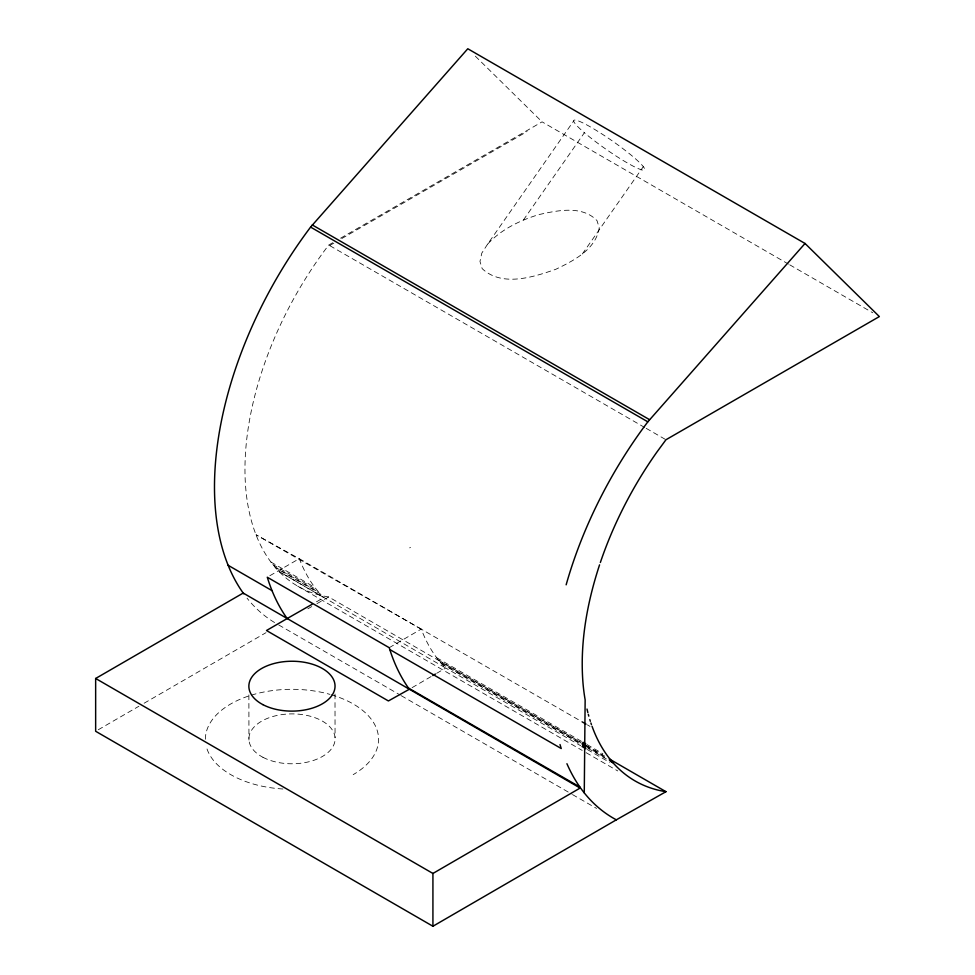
<?xml version="1.0" encoding="UTF-8"?>
<svg xmlns="http://www.w3.org/2000/svg" width="975" height="975" viewBox="0 0 975 975"><rect width="100%" height="100%" fill="white"/><g stroke="black" fill="none" stroke-linecap="round" stroke-linejoin="round"><path stroke-width="0.73" stroke-dasharray="4.88 3.66" d="M487.573 244.201L481.808 253.122L479.968 261.471L482.198 268.673C502.04 287.272 533.191 277.168 555.774 269.307C573.556 260.715 595.993 249.454 599.235 227.821L597.005 220.618C582.063 205.091 557.529 210.442 538.834 214.61C519.833 220.435 501.199 229.381 487.573 244.201L573.69 120.949M523.429 219.984L584.403 132.722A43.107 5.204 34.9 0 1 599.528 132.429A43.107 5.204 34.9 0 1 643.512 170.162A43.107 5.204 34.9 0 1 584.403 132.722M582.307 253.988L643.281 166.713M389.208 647.693L421.2 629.107L580.771 721.061M412.108 687.643L431.511 676.333M436.69 673.311L445.758 668.033L580.747 745.753M269.831 575.737L299.288 558.663L421.2 629.107L421.809 630.52A255.279 147.383 -60 0 0 436.702 657.759L441.577 663.78A255.279 147.383 -60 0 0 444.685 667.144L445.758 668.033L278.899 571.411L323.846 597.59L315.997 602.075M409.658 547.865L410.487 547.389M98.268 729.751L138.889 706.253M144.129 703.219L265.992 632.69M332.67 242.751L328.721 245.03A255.279 147.383 -60 0 0 270.904 562.027L275.791 568.047L319.666 593.385A255.279 147.383 -60 0 0 322.786 596.749M340.58 238.18L542.076 121.851L788.446 264.091M333.864 243.116L328.612 246.151L328.721 245.03L644.877 427.586M341.75 238.558L527.061 131.576M307.832 608.814L311.744 606.596M316.972 603.622L328.721 596.968L582.965 743.767M421.2 629.107L256.023 534.788L299.288 558.663L299.91 560.138A255.279 147.383 -60 0 0 314.791 587.377L319.666 593.385M789.762 264.847L872.759 312.768M646.193 428.342L665.962 439.749M587.364 724.864L589.997 726.387M270.904 562.027L314.791 587.377M436.702 657.759L581.77 741.524M587.035 744.571L602.867 753.712M272.817 564.501L316.692 589.838M438.604 660.233L581.039 742.475M586.304 745.522L604.768 756.173M585.597 745.29L602.721 755.174M274.779 566.889L318.667 592.227M440.566 662.61L581.685 744.096M585.634 746.375L606.742 758.562M441.577 663.78L581.368 744.498M587.962 748.3L606.426 758.964M587.291 749.531L609.582 762.365M297.655 586.109L582.197 750.409M586.146 752.688L617.76 770.945M278.704 624.938L400.286 695.09M401.225 695.687L571.545 793.967M572.471 794.564L596.578 808.421M475.325 56.16L542.076 121.851M334.998 694.029L335.059 737.661M248.881 694.882L248.942 740.025M328.721 596.968A255.279 147.383 -60 0 1 275.791 568.047M274.584 622.538A298.387 172.27 -60 0 1 247.041 598.163M331.293 694.761A86.58 49.981 0 0 1 353.182 774.638M282.933 788.994A86.58 49.981 0 0 1 206.298 746.533M205.384 739.282A86.58 49.981 0 0 1 248.674 696.004M251.306 695.163A86.58 49.981 0 0 1 329.94 694.371M262.945 757.295A43.107 24.948 -0.1 0 0 334.096 744.157A43.107 24.948 -0.1 0 0 278.947 715.077A43.107 24.948 -0.1 0 0 262.945 757.295"/><path stroke-width="1.46" d="M584.269 792.882L585.146 699.879A255.279 147.383 -60 0 1 583.111 684.462C579.564 643.987 586.95 603.232 599.564 564.842M243.726 593.799L242.653 592.3A298.387 172.27 -60 0 1 310.598 227.102L467.793 48.75L805.033 243.47L879.352 316.57L665.962 439.749L656.943 452.01A255.279 147.383 -60 0 0 600.356 562.502M566.146 584.817A298.387 172.27 -60 0 1 647.839 421.822L805.033 243.47M432.815 675.578L435.398 674.066M616.334 819.829L432.924 926.25L95.648 731.274L95.648 678.478L243.189 593.056L580.954 788.531A298.387 172.27 -60 0 0 616.334 819.829L665.962 791.688L609.314 758.977M287.211 618.528L266.492 630.52L388.403 700.952L409.512 689.154L408.452 688.033A298.387 172.27 -60 0 1 389.793 649.533L389.208 647.693L267.272 577.224L268.527 581.112A298.387 172.27 -60 0 0 285.492 616.127L287.211 618.528L312.073 604.317M432.924 926.25L432.924 873.454L580.478 787.849L579.893 787.032A298.387 172.27 -60 0 1 566.926 763.705M312.256 224.92L649.496 419.64M310.598 227.102L647.839 421.822M582.087 721.829L586.048 724.108M583.087 742.292L585.719 743.815M582.355 743.23L584.988 744.754M582.965 743.767L585.597 745.29M583.001 744.851L585.634 746.375M609.375 760.086L613.019 762.767A255.279 147.383 -60 0 0 665.962 791.688M582.684 745.253L585.329 746.777M610.387 761.243L613.019 762.767M582.051 746.509L585.987 748.776M389.793 649.533L561.234 748.532L560.016 744.547M228.15 565.305L272.037 590.643M408.452 688.033L579.893 787.032M95.648 678.478L432.924 873.454M612.02 761.609L608.144 756.758A255.279 147.383 -60 0 1 592.642 727.898L592.044 726.277M590.887 722.963L591.459 724.62M589.814 719.574L590.338 721.281M588.327 714.395L588.803 716.138M587.864 712.628L586.999 709.057M262.884 704.632A43.107 24.948 -0.1 0 0 334.035 691.494A43.107 24.948 -0.1 0 0 278.887 662.427A43.107 24.948 -0.1 0 0 262.884 704.632"/></g></svg>
